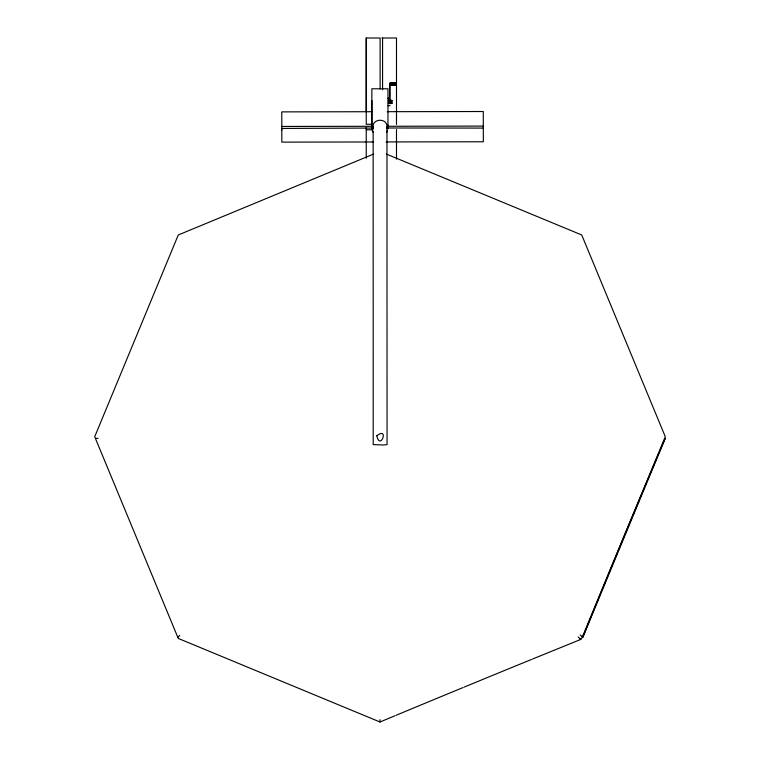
<?xml version="1.0" encoding="UTF-8"?>
<svg xmlns="http://www.w3.org/2000/svg" width="760" height="760" viewBox="0 0 760 760"><rect width="100%" height="100%" fill="white"/><g stroke="black" fill="none" stroke-linecap="round" stroke-linejoin="round"><path stroke-width="1.14" d="M366.244 111.729L366.244 38L379.316 38M386.954 127.784C388.408 117.106 370.481 118.189 373.34 128.601L371.858 128.601L371.868 88.787L387.98 88.787L387.97 128.601L386.745 128.601M371.858 128.601L371.858 100.605M387.97 128.601L387.97 125.02M387.98 98.41L388.464 98.41M388.464 105.745L387.98 105.745M388.464 103.578L388.464 100.348M388.464 98.923L388.464 98.126M389.044 105.497L390.051 105.735M389.566 99.569L389.576 83.115L396.235 83.115M390.051 99.569L390.06 83.771M390.06 84.844L396.235 84.873M396.292 85.111L390.754 84.959M390.754 83.02L396.292 82.868M390.754 85.072L390.754 82.906M373.54 154.1L178.267 234.982L94.715 436.715L178.267 638.438L380 722L380.019 719.635M386.707 128.601L386.945 126.806M386.678 132.354L387.562 130.559M178.077 637.07L179.75 635.389M371.858 111.72L281.779 111.881L281.817 129.931M387.267 111.691L483.284 111.52L483.331 141.768L386.137 141.939M371.953 124.279L366.244 124.288L366.244 38M281.808 126.455L372.571 126.293M387.315 126.274L483.303 126.084M372.571 128.05L281.808 128.44M387.296 127.993L483.312 128.089M366.244 129.78L373.094 129.77M373.103 141.968L281.837 142.13L281.808 129.608M381.919 38L396.492 38L396.492 124.498M389.044 100.348L391.884 100.348M389.044 100.51L391.884 100.51M389.044 100.776L391.884 100.776M389.044 101.118L391.884 101.118M389.044 101.507L391.884 101.507M389.044 101.935L391.884 101.935M389.044 102.362L391.884 102.362M389.044 102.761L391.884 102.761M389.044 103.103L391.884 103.103M389.044 103.36L391.884 103.36M389.044 103.531L391.884 103.531M95.703 438.377L98.078 438.377M386.46 154.1L581.732 234.982L665.285 436.715L581.732 638.438L580.707 639.464A284.848 3.686 -22.4 0 0 532.475 659.072M580.231 634.904L582.749 637.422A282.368 7.457 -67.5 0 1 665.218 438.377L582.749 637.422L582.217 636.889M578.189 636.947L580.707 639.464L580.174 638.922M372.267 130.559L373.151 132.354M373.112 126.806L373.122 127.784M386.973 129.266L387.049 444.619L383.581 444.98L373.207 444.619L373.151 131.28M396.492 129.475L396.492 159.144M382.574 38L382.574 89.794M380.123 38L380.123 89.034M366.244 127.585L366.244 158.213M380 722A284.848 3.686 -22.4 0 1 394.953 715.768M396.036 715.312A284.848 3.686 -22.4 0 1 463.106 687.534M464.17 687.087A284.848 3.686 -22.4 0 1 531.43 659.5M376.827 435.755C380.237 451.354 389.49 426.027 376.827 435.755"/></g></svg>
